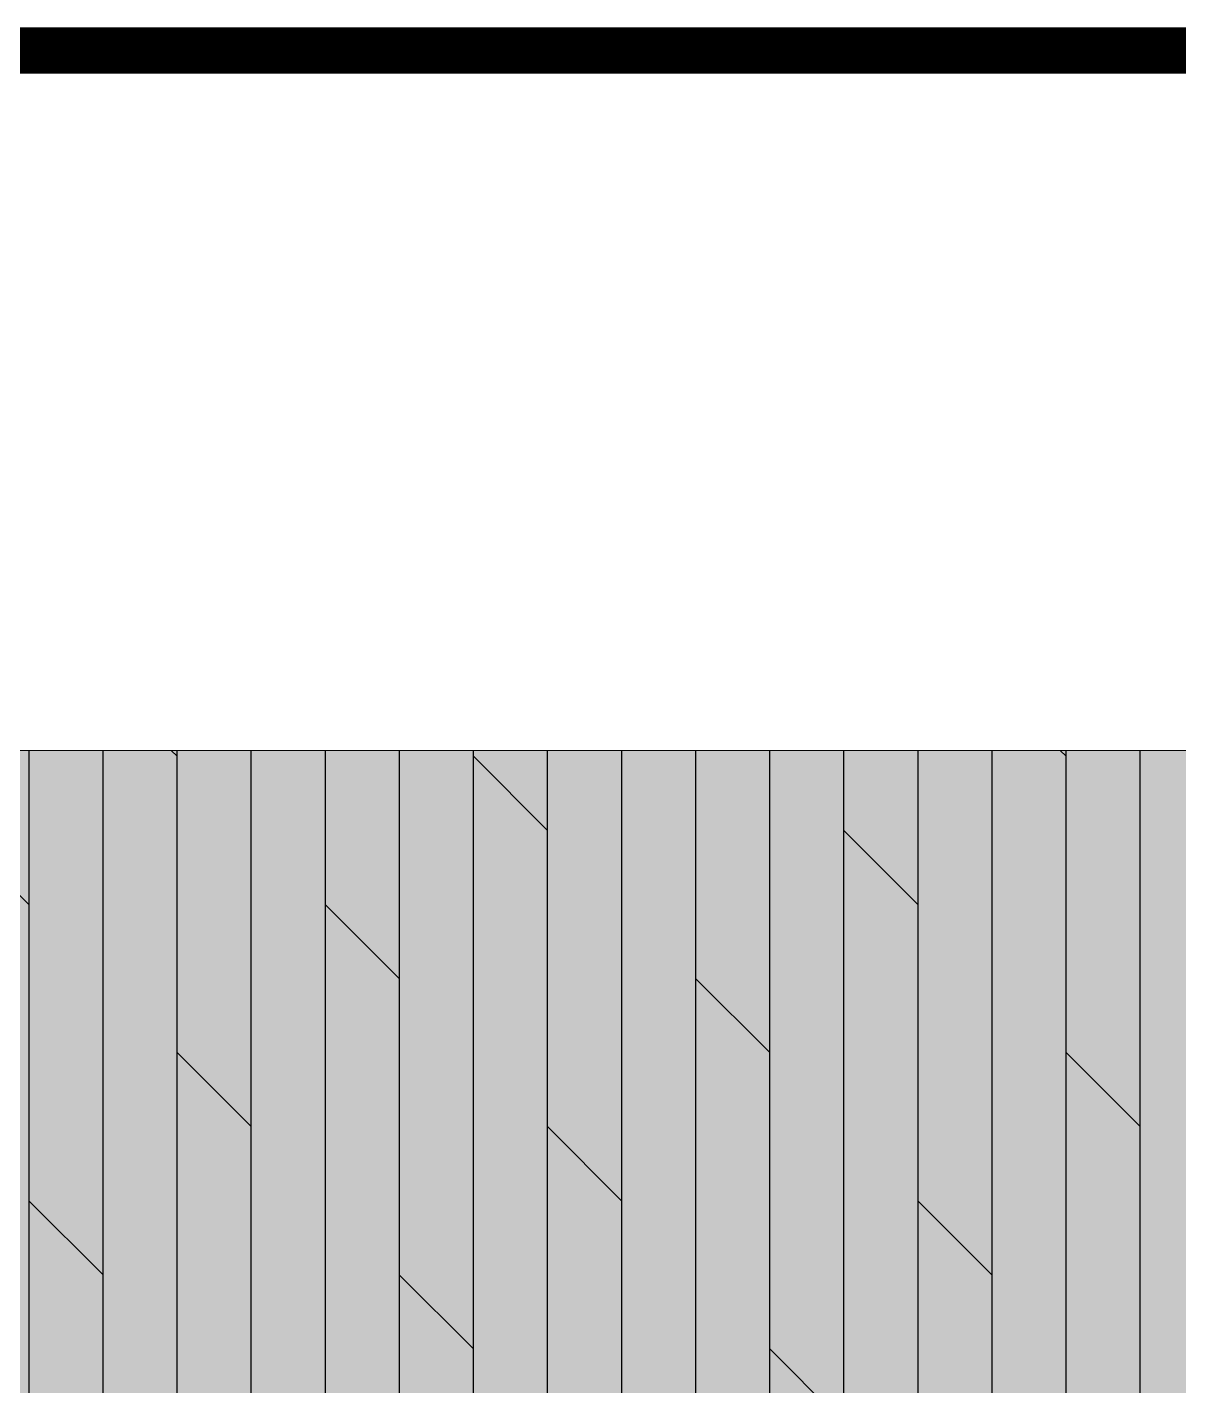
# Model space of a CAD drawing. Header units: millimetres. Extents: x -620 to 15825, y -3130 to 13425.
# Drawn here: x 10430 to 11417, y 11810 to 12975 of the extents above; entities that cross this region are included whole.
import ezdxf

# ---------------------------------------------------------------- set-up
doc = ezdxf.new("R2010")
doc.units = ezdxf.units.MM
doc.header["$LTSCALE"] = 150
doc.linetypes.add('1215E_Roof Plan$0$DASHED', pattern=[0.75, 0.5, -0.25])
doc.layers.add('1215E_Roof Plan$0$ad-Secondary Roof', color=6, linetype='Continuous', true_color=0xff00ff)
doc.layers.add('ad-Verandah', color=7, linetype='Continuous', true_color=0xa57c52)

# ---------------------------------------------------------------- blocks, each defined once
blk = doc.blocks.new('zw$FE9C')
at = {"layer": 'ad-Verandah', "transparency": 33554559}
h = blk.add_hatch(color=256, dxfattribs=at)
h.dxf.hatch_style = 1
h.paths.add_polyline_path([(10375, 12355), (11895, 12355), (11895, 7945), (10375, 7945)])
at = {"layer": 'ad-Verandah', "transparency": 33554687}
h = blk.add_hatch(dxfattribs=at)
h.set_pattern_fill('DOLMIT', color=256, scale=10, angle=270)
h.set_pattern_definition([(270, (-444291.75, 146652.39), (63.5, -1e-14), []), (315, (-444291.75, 146652.4), (126.999913, 126.999913), [89.80256, -179.60512])])
h.paths.add_polyline_path([(10375, 12355), (11895, 12355), (11895, 7945), (10375, 7945)])
at = {"layer": 'ad-Verandah', "color": 33, "lineweight": 9}
blk.add_lwpolyline([(10375, 12355), (11895, 12355), (11895, 7945), (10375, 7945)], close=True, dxfattribs=at)
blk = doc.blocks.new('1215E_Roof Plan')
at = {"layer": '1215E_Roof Plan$0$ad-Secondary Roof', "linetype": '1215E_Roof Plan$0$DASHED', "ltscale": 2, "const_width": 40}
blk.add_lwpolyline([(7371.8, 10225), (8915, 12955), (12195, 12955), (12195, 7495), (8915, 7495)], close=True, dxfattribs=at)

msp = doc.modelspace()

# ---------------------------------------------------------------- block references
at = {"layer": 'ad-Verandah'}
msp.add_blockref('zw$FE9C', (0, 0), dxfattribs=at)

# ---------------------------------------------------------------- next in the draw order: block references
msp.add_blockref('1215E_Roof Plan', (0, 0))

doc.saveas('drawing.dxf')
